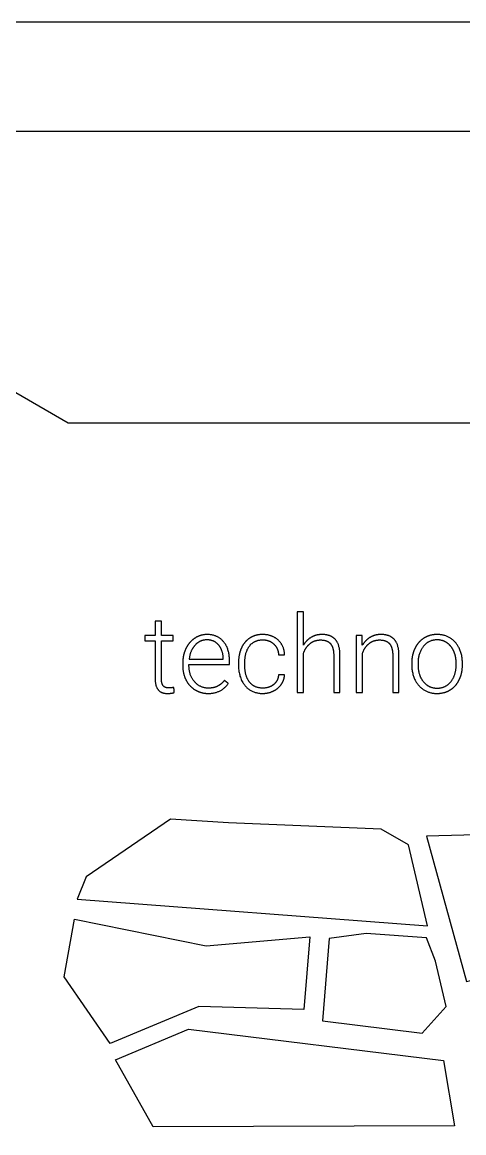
# Model space of a CAD drawing. Header units: millimetres. Extents: x -448 to 452, y -300 to 300.
# Drawn here: x -377.8 to -357.6, y 249.2 to 300 of the extents above; entities that cross this region are included whole.
import ezdxf

# ---------------------------------------------------------------- set-up
doc = ezdxf.new("R2010")
doc.units = ezdxf.units.MM
doc.header["$MEASUREMENT"] = 0
for name, color, linetype, true_color in [('Capa de Corte', 1, 'Continuous', 0xff0000), ('Capa de grabado vectorial', 7, 'Continuous', 0x0014ff), ('Marco de trabajo', 7, 'Continuous', 0xffffff)]:
    doc.layers.add(name, color=color, linetype=linetype, true_color=true_color)

msp = doc.modelspace()

# ---------------------------------------------------------------- linework, layer by layer
at = {"layer": 'Capa de Corte'}
for points in [[(-381.136, 283.686), (-379.136, 283.686), (-375.672, 281.686), (-302.829, 281.686), (-292.313, 281.686), (-278.519, 281.686), (-275.055, 283.686), (-273.055, 283.686)], [(-353.067, 257.871), (-352.416, 262.952), (-359.265, 262.768), (-357.44, 256.127), (-353.818, 257.027)]]:
    msp.add_lwpolyline(points, dxfattribs=at)
for points in [[(-375.259, 259.882), (-359.226, 258.67), (-360.086, 262.368), (-361.351, 263.098), (-368.338, 263.378), (-370.984, 263.547), (-374.844, 260.911)], [(-375.378, 258.972), (-369.349, 257.753), (-364.607, 258.159), (-364.878, 254.84), (-369.688, 254.976), (-373.753, 253.282), (-375.853, 256.33)], [(-363.725, 258.094), (-364.035, 254.319), (-359.462, 253.753), (-358.365, 254.972), (-358.85, 257.054), (-359.267, 258.118), (-362.035, 258.322)]]:
    msp.add_lwpolyline(points, close=True, dxfattribs=at)
at = {"layer": 'Capa de grabado vectorial'}
for p, q in [((-371.406, 272.617), (-371.694, 272.617)), ((-371.694, 272.617), (-371.694, 271.951)), ((-371.406, 271.951), (-371.406, 272.617)), ((-371.694, 271.951), (-372.172, 271.951)), ((-372.172, 271.951), (-372.172, 271.716)), ((-370.867, 271.951), (-371.406, 271.951)), ((-370.867, 271.716), (-370.867, 271.951)), ((-362.216, 271.951), (-362.49, 271.951)), ((-362.49, 271.951), (-362.49, 269.35)), ((-362.206, 271.506), (-362.216, 271.951)), ((-372.172, 271.716), (-371.694, 271.716)), ((-371.694, 271.716), (-371.694, 269.98)), ((-371.406, 269.98), (-371.406, 271.716)), ((-371.406, 271.716), (-370.867, 271.716)), ((-362.204, 269.35), (-362.204, 271.131)), ((-362.49, 269.35), (-362.204, 269.35))]:
    msp.add_line(p, q, dxfattribs=at)
msp.add_lwpolyline([(-373.508, 252.539), (-370.165, 253.938), (-358.492, 252.5), (-357.987, 249.509), (-371.784, 249.47)], close=True, dxfattribs=at)
for points in [[(-364.906, 273.043), (-365.049, 273.043), (-365.192, 273.043)], [(-365.192, 273.043), (-365.192, 271.196), (-365.192, 269.35)], [(-364.906, 271.511), (-364.906, 272.277), (-364.906, 273.043)], [(-370.134, 270.877), (-369.354, 270.877), (-368.574, 270.877)], [(-368.574, 270.877), (-368.574, 270.892), (-368.574, 270.908)], [(-366.043, 271.074), (-365.904, 271.074), (-365.766, 271.074)], [(-364.906, 269.35), (-364.906, 270.241), (-364.906, 271.131)], [(-363.516, 271.059), (-363.516, 270.205), (-363.516, 269.35)], [(-363.23, 269.35), (-363.23, 270.204), (-363.23, 271.057)], [(-360.814, 271.059), (-360.814, 270.205), (-360.814, 269.35)], [(-360.528, 269.35), (-360.528, 270.204), (-360.528, 271.057)], [(-370.43, 270.68), (-370.43, 270.628), (-370.43, 270.576)], [(-370.144, 270.576), (-370.144, 270.604), (-370.144, 270.631)], [(-370.144, 270.631), (-369.216, 270.631), (-368.288, 270.631)], [(-368.288, 270.631), (-368.288, 270.712), (-368.288, 270.793)], [(-367.877, 270.701), (-367.877, 270.658), (-367.877, 270.615)], [(-367.588, 270.6), (-367.588, 270.642), (-367.588, 270.684)], [(-359.944, 270.689), (-359.944, 270.66), (-359.944, 270.631)], [(-359.656, 270.663), (-359.656, 270.636), (-359.656, 270.61)], [(-357.908, 270.634), (-357.908, 270.661), (-357.908, 270.689)], [(-357.622, 270.61), (-357.622, 270.64), (-357.622, 270.67)], [(-368.343, 269.761), (-368.433, 269.83), (-368.523, 269.898)], [(-365.766, 270.153), (-365.904, 270.153), (-366.043, 270.153)], [(-370.821, 269.343), (-370.827, 269.459), (-370.833, 269.576)], [(-369.264, 269.302), (-368.66, 269.302), (-368.343, 269.761)], [(-365.192, 269.35), (-365.049, 269.35), (-364.906, 269.35)], [(-363.516, 269.35), (-363.373, 269.35), (-363.23, 269.35)], [(-360.814, 269.35), (-360.671, 269.35), (-360.528, 269.35)]]:
    msp.add_open_spline(points, degree=2, dxfattribs=at)
for points, knots in [([(-368.288, 270.793), (-368.288, 271.353), (-368.565, 271.676), (-368.843, 271.999), (-369.317, 271.999), (-369.619, 271.999), (-369.879, 271.827), (-370.139, 271.655), (-370.284, 271.355), (-370.43, 271.055), (-370.43, 270.68)], [-10, -10, -10, -9, -9, -8, -8, -7, -7, -6, -6, -5, -5, -5]), ([(-365.766, 271.074), (-365.785, 271.49), (-366.063, 271.744), (-366.341, 271.999), (-366.769, 271.999), (-367.105, 271.999), (-367.356, 271.838), (-367.607, 271.677), (-367.742, 271.381), (-367.877, 271.086), (-367.877, 270.701)], [-22, -22, -22, -21, -21, -20, -20, -19, -19, -18, -18, -17, -17, -17]), ([(-363.23, 271.057), (-363.232, 271.528), (-363.437, 271.764), (-363.641, 271.999), (-364.059, 271.999), (-364.321, 271.999), (-364.543, 271.872), (-364.764, 271.744), (-364.906, 271.511)], [-4, -4, -4, -3, -3, -2, -2, -1, -1, 0, 0, 0]), ([(-360.528, 271.057), (-360.531, 271.528), (-360.735, 271.764), (-360.939, 271.999), (-361.357, 271.999), (-361.622, 271.999), (-361.841, 271.873), (-362.059, 271.747), (-362.206, 271.506)], [-5, -5, -5, -4, -4, -3, -3, -2, -2, -1, -1, -1]), ([(-357.622, 270.67), (-357.622, 271.271), (-357.944, 271.635), (-358.266, 271.999), (-358.785, 271.999), (-359.122, 271.999), (-359.388, 271.832), (-359.653, 271.665), (-359.799, 271.365), (-359.944, 271.064), (-359.944, 270.689)], [-5, -5, -5, -4, -4, -3, -3, -2, -2, -1, -1, 0, 0, 0]), ([(-369.317, 271.754), (-369.641, 271.754), (-369.863, 271.516), (-370.086, 271.278), (-370.134, 270.877)], [4, 4, 4, 5, 5, 6, 6, 6]), ([(-368.574, 270.908), (-368.586, 271.283), (-368.788, 271.518), (-368.99, 271.754), (-369.317, 271.754)], [8, 8, 8, 9, 9, 10, 10, 10]), ([(-367.588, 270.684), (-367.588, 271.192), (-367.373, 271.473), (-367.158, 271.754), (-366.769, 271.754), (-366.463, 271.754), (-366.263, 271.567), (-366.062, 271.379), (-366.043, 271.074)], [-27, -27, -27, -26, -26, -25, -25, -24, -24, -23, -23, -23]), ([(-364.906, 271.131), (-364.807, 271.415), (-364.601, 271.582), (-364.396, 271.749), (-364.129, 271.749), (-363.809, 271.749), (-363.664, 271.579), (-363.519, 271.408), (-363.516, 271.059)], [-11, -11, -11, -10, -10, -9, -9, -8, -8, -7, -7, -7]), ([(-362.204, 271.131), (-362.105, 271.415), (-361.9, 271.582), (-361.694, 271.749), (-361.427, 271.749), (-361.107, 271.749), (-360.962, 271.579), (-360.817, 271.408), (-360.814, 271.059)], [-12, -12, -12, -11, -11, -10, -10, -9, -9, -8, -8, -8]), ([(-357.908, 270.689), (-357.908, 270.987), (-358.019, 271.235), (-358.129, 271.482), (-358.329, 271.618), (-358.528, 271.754), (-358.785, 271.754), (-359.17, 271.754), (-359.413, 271.452), (-359.656, 271.151), (-359.656, 270.663)], [5, 5, 5, 6, 6, 7, 7, 8, 8, 9, 9, 10, 10, 10]), ([(-370.43, 270.576), (-370.43, 270.213), (-370.281, 269.921), (-370.132, 269.629), (-369.863, 269.466), (-369.595, 269.302), (-369.264, 269.302)], [-4, -4, -4, -3, -3, -2, -2, -1, -1, -1]), ([(-368.523, 269.898), (-368.668, 269.713), (-368.844, 269.629), (-369.021, 269.545), (-369.252, 269.545), (-369.636, 269.545), (-369.89, 269.839), (-370.144, 270.134), (-370.144, 270.576)], [-17, -17, -17, -16, -16, -15, -15, -14, -14, -13, -13, -13]), ([(-367.877, 270.615), (-367.877, 270.014), (-367.577, 269.658), (-367.278, 269.302), (-366.766, 269.302), (-366.507, 269.302), (-366.279, 269.413), (-366.052, 269.523), (-365.915, 269.719), (-365.778, 269.915), (-365.766, 270.153)], [-16, -16, -16, -15, -15, -14, -14, -13, -13, -12, -12, -11, -11, -11]), ([(-366.766, 269.545), (-367.158, 269.545), (-367.373, 269.824), (-367.588, 270.103), (-367.588, 270.6)], [-30, -30, -30, -29, -29, -28, -28, -28]), ([(-359.944, 270.631), (-359.944, 270.03), (-359.621, 269.666), (-359.297, 269.302), (-358.781, 269.302), (-358.442, 269.302), (-358.177, 269.466), (-357.913, 269.629), (-357.767, 269.931), (-357.622, 270.232), (-357.622, 270.61)], [-11, -11, -11, -10, -10, -9, -9, -8, -8, -7, -7, -6, -6, -6]), ([(-359.656, 270.61), (-359.656, 270.143), (-359.414, 269.844), (-359.172, 269.545), (-358.781, 269.545), (-358.391, 269.545), (-358.15, 269.844), (-357.908, 270.143), (-357.908, 270.634)], [0, 0, 0, 1, 1, 2, 2, 3, 3, 4, 4, 4]), ([(-371.694, 269.98), (-371.694, 269.646), (-371.559, 269.474), (-371.425, 269.302), (-371.129, 269.302), (-370.934, 269.302), (-370.821, 269.343)], [-12, -12, -12, -11, -11, -10, -10, -9, -9, -9]), ([(-370.833, 269.576), (-370.994, 269.552), (-371.067, 269.552), (-371.249, 269.552), (-371.327, 269.658), (-371.406, 269.764), (-371.406, 269.98)], [-8, -8, -8, -7, -7, -6, -6, -5, -5, -5]), ([(-366.043, 270.153), (-366.059, 269.884), (-366.263, 269.714), (-366.466, 269.545), (-366.766, 269.545)], [-10, -10, -10, -9, -9, -8, -8, -8])]:
    msp.add_open_spline(points, degree=2, knots=knots, dxfattribs=at)
at = {"layer": 'Marco de trabajo'}
for points in [[(-448.226, -299.982), (451.774, -299.982), (451.774, 300.018), (-448.226, 300.018)], [(-443.226, -294.982), (446.774, -294.982), (446.774, 295.018), (-443.226, 295.018)]]:
    msp.add_lwpolyline(points, close=True, dxfattribs=at)

doc.saveas('drawing.dxf')
